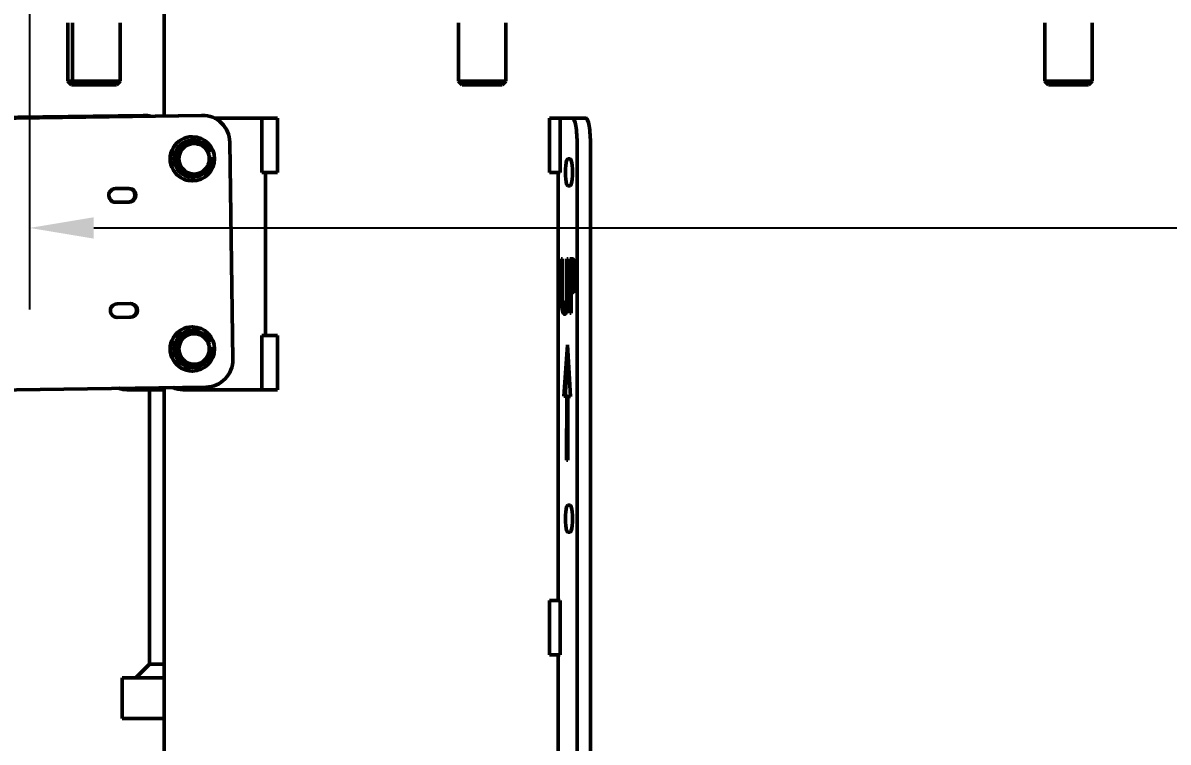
# Model space of a CAD drawing. Header units: inches. Extents: x 15 to 402, y 6 to 258.
# Drawn here: x 66.62 to 87.71, y 103.63 to 116.87 of the extents above; entities that cross this region are included whole.
import ezdxf

# ---------------------------------------------------------------- set-up
doc = ezdxf.new("R2010")
doc.units = ezdxf.units.IN
doc.header["$LTSCALE"] = 12
doc.header["$MEASUREMENT"] = 0
doc.layers.add('Dimension (ANSI)', color=7, linetype='Continuous', lineweight=25)
doc.layers.add('Visible (ANSI)', color=7, linetype='Continuous', lineweight=50)
doc.styles.add('MEMCOR Medium', font='arial.ttf')
doc.dimstyles.new('Default (ANSI)', dxfattribs={"dimscale": 12, "dimtxt": 0.15, "dimasz": 0.098425, "dimexe": 0.125, "dimexo": 0.0625, "dimgap": 0.031496, "dimtad": 0, "dimtih": 1, "dimtoh": 1, "dimdec": 4, "dimrnd": 1e-08, "dimzin": 3, "dimdsep": 46, "dimlunit": 5, "dimtxsty": 'MEMCOR Medium', "dimcen": 0.09, "dimdle": 0.393701, "dimclrd": 256, "dimclre": 256, "dimclrt": 256, "dimadec": 0, "dimazin": 1, "dimtfac": 0.8, "dimtofl": 0, "dimtmove": 0, "dimatfit": 3, "dimfxl": 1, "dimfrac": 1, "dimtolj": 1, "dimtzin": 4, "dimlwd": -1, "dimlwe": -1, "dimarcsym": 0})

# ---------------------------------------------------------------- blocks, each defined once
blk = doc.blocks.new('*D21')
at = {"layer": 'Defpoints', "color": 0, "transparency": 16777216}
for p in [(66.741, 121.495), (99.83, 121.495), (99.83, 113.092)]:
    blk.add_point(p, dxfattribs=at)
at = {"layer": 'Dimension (ANSI)', "transparency": 16777216}
for p, q in [((66.741, 120.745), (66.741, 111.592)), ((99.83, 120.745), (99.83, 111.592)), ((67.923, 113.092), (98.648, 113.092)), ((99.83, 113.092), (101.011, 113.092))]:
    blk.add_line(p, q, dxfattribs=at)
for points in [[(67.923, 113.288), (67.923, 112.895), (66.741, 113.092)], [(98.648, 113.288), (98.648, 112.895), (99.83, 113.092)]]:
    blk.add_solid(points, dxfattribs=at)
at = {"layer": 'Dimension (ANSI)', "transparency": 16777216, "char_height": 1.8, "attachment_point": 5, "style": 'MEMCOR Medium'}
for s, insert in [('\\A1; 33{\\H0.8x;\\S1#16;} in', (107.511, 114.944)), ('\\A1;[840.4 mm]', (107.511, 111.56))]:
    blk.add_mtext(s, dxfattribs=dict(at, insert=insert))
blk = doc.blocks.new('*D23')
at = {"layer": 'Defpoints', "color": 0, "transparency": 16777216}
for p in [(39.876, 122.865), (66.907, 122.865), (66.494, 34.332)]:
    blk.add_point(p, dxfattribs=at)
at = {"layer": 'Dimension (ANSI)', "transparency": 16777216}
for p, q in [((66.157, 122.865), (38.376, 122.865)), ((39.876, 121.684), (39.876, 100.448)), ((39.876, 35.513), (39.876, 93.658)), ((65.744, 34.332), (38.376, 34.332))]:
    blk.add_line(p, q, dxfattribs=at)
for points in [[(39.68, 121.684), (40.073, 121.684), (39.876, 122.865)], [(39.68, 35.513), (40.073, 35.513), (39.876, 34.332)]]:
    blk.add_solid(points, dxfattribs=at)
at = {"layer": 'Dimension (ANSI)', "transparency": 16777216, "char_height": 1.8, "attachment_point": 5, "style": 'MEMCOR Medium'}
for s, insert in [('\\A1; 88{\\H0.8x;\\S9#16;} in', (39.876, 98.917)), ('\\A1;[2248.7 mm]', (39.876, 95.521))]:
    blk.add_mtext(s, dxfattribs=dict(at, insert=insert))

msp = doc.modelspace()

# ---------------------------------------------------------------- linework, layer by layer
at = {"layer": 'Visible (ANSI)'}
for p, q in [((69.22121, 115.15296), (69.22121, 117.11465)), ((67.44713, 116.86502), (67.44713, 115.79039)), ((67.53246, 116.86502), (67.53246, 115.79039)), ((68.40746, 116.86502), (68.40746, 115.79039)), ((74.63716, 116.86502), (74.63716, 115.79039)), ((75.51216, 116.86502), (75.51216, 115.79039)), ((85.43686, 116.86502), (85.43686, 115.79039)), ((86.31186, 116.86502), (86.31186, 115.79039)), ((67.44713, 115.79039), (67.53246, 115.79039)), ((67.51529, 115.72427), (67.44713, 115.79039)), ((67.53246, 115.79039), (68.40746, 115.79039)), ((67.60062, 115.72427), (67.53246, 115.79039)), ((68.3393, 115.72427), (68.40746, 115.79039)), ((74.63716, 115.79039), (75.51216, 115.79039)), ((74.70532, 115.72427), (74.63716, 115.79039)), ((75.444, 115.72427), (75.51216, 115.79039)), ((85.43686, 115.79039), (86.31186, 115.79039)), ((85.50503, 115.72427), (85.43686, 115.79039)), ((86.2437, 115.72427), (86.31186, 115.79039)), ((67.60062, 115.72427), (67.51529, 115.72427)), ((68.3393, 115.72427), (67.60062, 115.72427)), ((75.444, 115.72427), (74.70532, 115.72427)), ((86.2437, 115.72427), (85.50503, 115.72427)), ((68.84827, 115.16277), (64.16954, 115.09567)), ((68.83193, 115.16277), (64.16954, 115.09591)), ((64.56795, 115.08622), (69.90546, 115.16277)), ((64.5843, 115.08622), (69.9218, 115.16277)), ((68.85539, 115.16282), (68.83905, 115.16282)), ((69.91258, 115.16282), (69.92892, 115.16282)), ((71.01984, 115.11465), (70.14224, 115.11465)), ((71.30478, 115.11465), (71.01984, 115.11465)), ((71.01984, 114.11465), (71.01984, 115.11465)), ((71.30478, 114.11465), (71.30478, 115.11465)), ((76.31278, 115.11465), (76.51, 115.11465)), ((76.31278, 115.11465), (76.31278, 114.11465)), ((76.73791, 115.11465), (76.51, 115.11465)), ((76.51, 115.11465), (76.51, 114.11465)), ((76.98412, 115.11465), (76.73791, 115.11465)), ((69.7339, 114.77065), (69.74088, 114.77065)), ((69.43882, 114.44787), (69.55283, 114.56286)), ((69.55283, 114.56286), (69.66683, 114.67786)), ((69.66683, 114.67786), (69.68364, 114.67786)), ((69.74907, 114.70465), (69.74088, 114.70465)), ((70.42697, 114.66997), (70.48389, 110.67038)), ((76.82474, 85.86465), (76.82474, 114.61465)), ((77.07094, 114.61465), (77.07094, 85.86465)), ((69.43882, 114.44787), (69.45564, 114.44787)), ((69.48103, 114.29126), (69.43882, 114.44787)), ((70.06462, 114.48821), (70.02906, 114.47973)), ((70.07807, 114.39676), (70.05299, 114.39078)), ((70.05347, 114.38894), (70.08626, 114.39676)), ((70.08626, 114.39676), (70.07807, 114.39676)), ((76.65109, 114.36465), (76.6945, 114.36465)), ((69.52324, 114.13466), (69.48103, 114.29126)), ((69.52324, 114.13466), (69.54005, 114.13466)), ((69.67945, 114.09305), (69.52324, 114.13466)), ((71.30478, 114.11465), (71.01984, 114.11465)), ((71.08733, 111.11465), (71.08733, 114.11465)), ((76.31278, 114.11465), (76.51, 114.11465)), ((76.47744, 114.11465), (76.47744, 106.23465)), ((69.83567, 114.05144), (69.67945, 114.09305)), ((69.7339, 113.95865), (69.74088, 113.95865)), ((69.74907, 114.02465), (69.74088, 114.02465)), ((69.83567, 114.05144), (69.85248, 114.05144)), ((68.32201, 113.81469), (68.57103, 113.81827)), ((76.6945, 113.86465), (76.65109, 113.86465)), ((68.31794, 113.56485), (68.55825, 113.56829)), ((68.57459, 113.56829), (68.32557, 113.56472)), ((76.53181, 111.90023), (76.53181, 112.52422)), ((76.53181, 112.52422), (76.55489, 112.52422)), ((76.55489, 112.52422), (76.55489, 111.90023)), ((76.6344, 112.52422), (76.65747, 112.52422)), ((76.6344, 111.89699), (76.6344, 112.52422)), ((76.65747, 112.52422), (76.65747, 111.90023)), ((76.69054, 111.52422), (76.69054, 112.52422)), ((76.69054, 112.52422), (76.73417, 112.52422)), ((76.73276, 112.40915), (76.71362, 112.40915)), ((76.71362, 112.40915), (76.71362, 112.01044)), ((76.71516, 112.40915), (76.71516, 112.52422)), ((76.73276, 112.40915), (76.75738, 112.40915)), ((76.71362, 112.01044), (76.72938, 112.01044)), ((76.71516, 111.89699), (76.71516, 112.01044)), ((76.72938, 112.01044), (76.754, 112.01044)), ((76.76639, 112.07041), (76.79101, 112.07041)), ((76.71362, 111.89699), (76.71362, 111.52422)), ((76.73318, 111.89699), (76.71362, 111.89699)), ((68.35218, 111.69491), (68.6012, 111.69848)), ((76.59457, 111.6166), (76.61919, 111.6166)), ((68.34811, 111.44506), (68.58842, 111.44851)), ((68.60476, 111.44851), (68.35574, 111.44494)), ((76.71362, 111.52422), (76.69054, 111.52422)), ((69.55283, 111.06286), (69.66683, 111.17786)), ((69.66683, 111.17786), (69.68364, 111.17786)), ((69.7339, 111.27065), (69.74088, 111.27065)), ((69.74907, 111.20465), (69.74088, 111.20465)), ((69.43882, 110.94787), (69.55283, 111.06286)), ((69.43882, 110.94787), (69.45564, 110.94787)), ((69.48103, 110.79126), (69.43882, 110.94787)), ((70.06462, 110.98821), (70.02906, 110.97973)), ((71.30478, 111.11465), (71.01984, 111.11465)), ((71.01984, 110.11465), (71.01984, 111.11465)), ((71.30478, 110.11465), (71.30478, 111.11465)), ((76.58149, 109.99514), (76.6448, 110.9383)), ((76.6448, 110.9383), (76.70474, 109.9882)), ((69.52324, 110.63466), (69.48103, 110.79126)), ((70.07807, 110.89676), (70.05299, 110.89078)), ((70.05347, 110.88894), (70.08626, 110.89676)), ((70.08626, 110.89676), (70.07807, 110.89676)), ((76.60611, 109.99514), (76.65673, 110.74923)), ((69.52324, 110.63466), (69.54005, 110.63466)), ((69.67945, 110.59305), (69.52324, 110.63466)), ((69.83567, 110.55144), (69.67945, 110.59305)), ((69.74907, 110.52465), (69.74088, 110.52465)), ((69.83567, 110.55144), (69.85248, 110.55144)), ((69.7339, 110.45865), (69.74088, 110.45865)), ((69.99296, 110.16328), (64.65545, 110.08673)), ((68.53584, 110.11465), (68.55763, 110.11465)), ((68.55763, 110.11465), (69.22121, 110.11465)), ((68.94714, 110.11465), (68.94714, 105.06465)), ((69.22121, 69.48565), (69.22121, 110.15222)), ((69.57125, 110.11465), (69.59304, 110.11465)), ((69.59304, 110.11465), (71.01984, 110.11465)), ((71.30478, 110.11465), (71.01984, 110.11465)), ((76.63292, 109.99304), (76.58149, 109.99514)), ((76.58149, 109.99514), (76.60611, 109.99514)), ((76.65754, 109.99304), (76.60611, 109.99514)), ((76.63042, 108.81712), (76.63292, 109.99304)), ((76.63292, 109.99304), (76.65754, 109.99304)), ((76.6526, 109.99171), (76.65045, 108.81782)), ((76.6526, 109.99171), (76.67722, 109.99171)), ((76.70474, 109.9882), (76.6526, 109.99171)), ((76.65754, 109.99171), (76.65754, 109.99304)), ((76.70464, 109.98987), (76.67722, 109.99171)), ((76.65045, 108.81782), (76.63042, 108.81712)), ((76.65109, 107.98965), (76.6945, 107.98965)), ((76.6945, 107.48965), (76.65109, 107.48965)), ((76.31278, 106.23465), (76.51, 106.23465)), ((76.31278, 106.23465), (76.31278, 105.23465)), ((76.51, 106.23465), (76.51, 105.23465)), ((68.94714, 105.06465), (68.69714, 104.81465)), ((68.94714, 105.06465), (69.22121, 105.06465)), ((76.31278, 105.23465), (76.51, 105.23465)), ((76.47744, 105.23465), (76.47744, 97.35465)), ((69.22121, 104.81465), (68.44714, 104.81465)), ((68.44714, 104.81465), (68.44714, 104.06465)), ((68.44714, 104.06465), (69.22121, 104.06465))]:
    msp.add_line(p, q, dxfattribs=at)
for centre, major_axis, ratio, start_param, end_param in [((68.83905, 114.66282), (0, 0.5), 0.9961947, 0, 0.0142862), ((68.85539, 114.66282), (0, 0.5), 0.9961947, 6.05058992, 6.29747151), ((69.91258, 114.66282), (0, 0.5), 0.9961947, 0, 0.0142862), ((69.92892, 114.66282), (0, 0.5), 0.9961947, 4.72667518, 6.29747151), ((76.73791, 114.61465), (0, 0.5), 0.17364818, 4.71238898, 6.28318531), ((76.98412, 114.61465), (0, 0.5), 0.17364818, 4.71238898, 6.28318531), ((69.7339, 114.36465), (0, -0.406), 0.9961947, 3.14159265, 6.28318531), ((69.74907, 114.36465), (0, -0.34), 0.9961947, 1.9427317, 7.59359887), ((69.74088, 114.36465), (0, 0.34), 0.9961947, 0, 3.14159265), ((69.77025, 114.36465), (0, -0.281), 0.9961947, 3.9294202, 4.97661775), ((69.74907, 114.36465), (0, 0.281), 0.9961947, 0.68272564, 0.89292945), ((69.77025, 114.36465), (0, 0.281), 0.9961947, 6.0238153, 7.07101285), ((69.77025, 114.36465), (0, 0.281), 0.9961947, 4.97661775, 6.0238153), ((69.74907, 114.36465), (0, 0.281), 0.9961947, 1.71235347, 1.95769672), ((69.77025, 114.36465), (0, 0.281), 0.9961947, 3.9294202, 4.97661775), ((69.74907, 114.36465), (0, -0.34), 0.9961947, 1.34230636, 1.66537294), ((76.65109, 114.11465), (0, -0.25), 0.17364818, 3.14159265, 6.28318531), ((76.6945, 114.11465), (0, 0.25), 0.17364818, 3.14159265, 6.28318531), ((69.77025, 114.36465), (0, -0.281), 0.9961947, 4.97661775, 6.0238153), ((69.74907, 114.36465), (0, -0.281), 0.9961947, 5.96061285, 6.08701775), ((69.77025, 114.36465), (0, -0.281), 0.9961947, 6.0238153, 7.07101285), ((68.32379, 113.68971), (0, -0.125), 0.9961947, 3.15587885, 6.29747151), ((68.55647, 113.69328), (0, -0.125), 0.9961947, 0.0142862, 3.09463601), ((68.57281, 113.69328), (0, 0.125), 0.9961947, 3.15587885, 6.29747151), ((68.35396, 111.56992), (0, -0.125), 0.9961947, 3.15587885, 6.29747151), ((68.58664, 111.5735), (0, -0.125), 0.9961947, 0.0142862, 3.09463601), ((68.60298, 111.5735), (0, 0.125), 0.9961947, 3.15587885, 6.29747151), ((69.7339, 110.86465), (0, -0.406), 0.9961947, 3.14159265, 6.28318531), ((69.74907, 110.86465), (0, -0.34), 0.9961947, 1.9427317, 7.59359887), ((69.74088, 110.86465), (0, 0.34), 0.9961947, 0, 3.14159265), ((69.77025, 110.86465), (0, 0.281), 0.9961947, 6.0238153, 7.07101285), ((69.77025, 110.86465), (0, -0.281), 0.9961947, 3.9294202, 4.97661775), ((69.74907, 110.86465), (0, 0.281), 0.9961947, 0.68272564, 0.89292945), ((69.77025, 110.86465), (0, 0.281), 0.9961947, 4.97661775, 6.0238153), ((69.77025, 110.86465), (0, 0.281), 0.9961947, 3.9294202, 4.97661775), ((69.74907, 110.86465), (0, 0.281), 0.9961947, 1.71235347, 1.95769672), ((69.77025, 110.86465), (0, -0.281), 0.9961947, 4.97661775, 6.0238153), ((69.74907, 110.86465), (0, -0.34), 0.9961947, 1.34230636, 1.66537294), ((69.74907, 110.86465), (0, -0.281), 0.9961947, 5.96061285, 6.08701775), ((69.77025, 110.86465), (0, -0.281), 0.9961947, 6.0238153, 7.07101285), ((69.98584, 110.66323), (0, -0.5), 0.9961947, 0.0142862, 1.58508253), ((68.53584, 110.61465), (0, -0.5), 0.9961947, 5.96252697, 6.28318531), ((68.55763, 110.61465), (0, -0.5), 0.9961947, 5.96063104, 6.28318531), ((69.57125, 110.61465), (0, -0.5), 0.9961947, 5.8815203, 6.28318531), ((69.59304, 110.61465), (0, -0.5), 0.9961947, 5.8799764, 6.28318531), ((76.65109, 107.73965), (0, -0.25), 0.17364818, 3.14159265, 6.28318531), ((76.6945, 107.73965), (0, 0.25), 0.17364818, 3.14159265, 6.28318531)]:
    msp.add_ellipse(centre, major_axis=major_axis, ratio=ratio, start_param=start_param, end_param=end_param, dxfattribs=at)
for centre in [(69.74088, 114.36465), (69.74088, 110.86465)]:
    msp.add_ellipse(centre, major_axis=(0, 0.406), ratio=0.9961947, dxfattribs=at)
for points in [[(69.45564, 114.44787), (69.51892, 114.50949), (69.57183, 114.56286)], [(69.57183, 114.56286), (69.62474, 114.61623), (69.68364, 114.67786)], [(69.68364, 114.67786), (69.76954, 114.65556), (69.84204, 114.63625)], [(69.84204, 114.63625), (69.91454, 114.61694), (69.99607, 114.59464)], [(69.99607, 114.59464), (70.02087, 114.51072), (70.04046, 114.43804)], [(69.50003, 114.29126), (69.48044, 114.36394), (69.45564, 114.44787)], [(70.04046, 114.43804), (70.06005, 114.36536), (70.08049, 114.28143)], [(69.54005, 114.13466), (69.51962, 114.21858), (69.50003, 114.29126)], [(69.69845, 114.09305), (69.62596, 114.11236), (69.54005, 114.13466)], [(69.96867, 114.16644), (69.91576, 114.11307), (69.85248, 114.05144)], [(70.08049, 114.28143), (70.02158, 114.2198), (69.96867, 114.16644)], [(69.85248, 114.05144), (69.77095, 114.07374), (69.69845, 114.09305)], [(69.57183, 111.06286), (69.62474, 111.11623), (69.68364, 111.17786)], [(69.68364, 111.17786), (69.76954, 111.15556), (69.84204, 111.13625)], [(69.45564, 110.94787), (69.51892, 111.00949), (69.57183, 111.06286)], [(69.50003, 110.79126), (69.48044, 110.86394), (69.45564, 110.94787)], [(69.84204, 111.13625), (69.91454, 111.11694), (69.99607, 111.09464)], [(69.99607, 111.09464), (70.02087, 111.01072), (70.04046, 110.93804)], [(70.04046, 110.93804), (70.06005, 110.86536), (70.08049, 110.78143)], [(69.54005, 110.63466), (69.51962, 110.71858), (69.50003, 110.79126)], [(70.08049, 110.78143), (70.02158, 110.7198), (69.96867, 110.66644)], [(69.69845, 110.59305), (69.62596, 110.61236), (69.54005, 110.63466)], [(69.85248, 110.55144), (69.77095, 110.57374), (69.69845, 110.59305)], [(69.96867, 110.66644), (69.91576, 110.61307), (69.85248, 110.55144)]]:
    msp.add_rational_spline(points, [1, 1.0379548493, 1], degree=2, dxfattribs=at)
for points, degree in [([(76.76372, 112.37106), (76.75823, 112.39213), (76.74359, 112.40915), (76.73276, 112.40915)], 2), ([(76.73417, 112.52422), (76.74964, 112.52422), (76.77132, 112.49505), (76.77962, 112.46182)], 2), ([(76.77962, 112.46182), (76.78933, 112.42373), (76.8003, 112.30623), (76.8003, 112.22276)], 2), ([(76.77624, 112.21871), (76.77624, 112.27057), (76.77005, 112.34675), (76.76372, 112.37106)], 2), ([(76.76639, 112.07041), (76.7716, 112.10039), (76.77624, 112.1709), (76.77624, 112.21871)], 2), ([(76.8003, 112.22276), (76.8003, 112.15793), (76.79228, 112.04124), (76.78511, 112.00072)], 2), ([(76.72938, 112.01044), (76.74345, 112.01044), (76.76076, 112.03637), (76.76639, 112.07041)], 2), ([(76.78511, 112.00072), (76.7761, 111.94967), (76.75176, 111.89699), (76.73318, 111.89699)], 2), ([(76.54842, 111.59553), (76.53927, 111.6474), (76.53181, 111.79326), (76.53181, 111.90023)], 2), ([(76.55489, 111.90023), (76.55489, 111.83054), (76.55798, 111.73654), (76.56235, 111.69845)], 2), ([(76.62694, 111.69845), (76.6313, 111.73654), (76.6344, 111.82973), (76.6344, 111.89699)], 2), ([(76.65747, 111.90023), (76.65747, 111.79569), (76.65016, 111.64659), (76.64087, 111.59553)], 2), ([(76.59457, 111.50315), (76.57923, 111.50315), (76.55644, 111.54934), (76.54842, 111.59553)], 2), ([(76.56235, 111.69845), (76.56699, 111.65793), (76.58303, 111.6166), (76.59457, 111.6166)], 2), ([(76.59457, 111.6166), (76.60541, 111.6166), (76.62229, 111.65793), (76.62694, 111.69845)], 2), ([(76.64087, 111.59553), (76.63257, 111.54853), (76.61061, 111.50315), (76.59457, 111.50315)], 2), ([(76.65156, 111.69845), (76.65238, 111.7056), (76.65312, 111.71294), (76.65378, 111.72047)], 3)]:
    msp.add_open_spline(points, degree=degree, dxfattribs=at)
for points, knots in [([(76.78834, 112.37106), (76.78338, 112.3901), (76.77837, 112.39734), (76.7698, 112.4073), (76.7632, 112.40915), (76.75738, 112.40915)], [-0.38189383, -0.38189383, -0.38189383, -0.38189383, -0.255461127, -0.255461127, 0, 0, 0, 0]), ([(76.7996, 112.27919), (76.79857, 112.30186), (76.79707, 112.31778), (76.79386, 112.3455), (76.79132, 112.35961), (76.78834, 112.37106)], [-0.253749314, -0.253749314, -0.253749314, -0.253749314, -0.157342525, -0.157342525, 0, 0, 0, 0]), ([(76.754, 112.01044), (76.75931, 112.01044), (76.76501, 112.01182), (76.77625, 112.02104), (76.77974, 112.02813), (76.78544, 112.04287), (76.78844, 112.05489), (76.79101, 112.07041)], [-0.372028077, -0.372028077, -0.372028077, -0.372028077, -0.274279003, -0.274279003, -0.163348537, -0.163348537, 0, 0, 0, 0]), ([(76.79101, 112.07041), (76.79268, 112.08), (76.79419, 112.09041), (76.79655, 112.11081), (76.79735, 112.1195), (76.79797, 112.1277)], [-0.377899074, -0.377899074, -0.377899074, -0.377899074, -0.298395577, -0.298395577, -0.234352945, -0.234352945, -0.234352945, -0.234352945]), ([(76.57304, 111.59553), (76.57001, 111.61266), (76.56741, 111.63167), (76.56307, 111.67376), (76.5614, 111.69621), (76.56019, 111.71973)], [-1.83487294, -1.83487294, -1.83487294, -1.83487294, -1.2832116, -1.2832116, -0.72863219, -0.72863219, -0.72863219, -0.72863219]), ([(76.60713, 111.50714), (76.60568, 111.50815), (76.60423, 111.50938), (76.59806, 111.51568), (76.59345, 111.52306), (76.58301, 111.54865), (76.57765, 111.56896), (76.57304, 111.59553)], [-0.561864723, -0.561864723, -0.561864723, -0.561864723, -0.497865325, -0.497865325, -0.286365354, -0.286365354, 0, 0, 0, 0]), ([(76.61919, 111.6166), (76.6238, 111.6166), (76.62841, 111.6194), (76.63562, 111.63045), (76.63985, 111.63833), (76.64699, 111.66614), (76.64954, 111.68081), (76.65156, 111.69845)], [-0.729908788, -0.729908788, -0.729908788, -0.729908788, -0.378375556, -0.378375556, -0.16104957, -0.16104957, 0, 0, 0, 0])]:
    msp.add_open_spline(points, degree=3, knots=knots, dxfattribs=at)

# ---------------------------------------------------------------- dimensions: what is measured, and where the dimension line sits
at = {"layer": 'Dimension (ANSI)'}
for base, p1, p2, angle, text, override, picture, middle in [((39.87645, 122.86465), (66.49433, 34.33165), (66.9068, 122.86465), 90, ' <> in\\X[2248.7 mm]', {"dimgap": 0.031496, "dimdec": 4, "dimpost": '', "dimtol": 0, "dimlim": 0, "dimtp": 0, "dimtm": 0, "dimtdec": 2, "dimatfit": 1}, '*D23', (39.87645, 97.05277)), ((99.82954, 113.09157), (66.74145, 121.49465), (99.82954, 121.49465), 180, ' <> in\\X[840.4 mm]', {"dimgap": 0.031496, "dimtih": 0, "dimtoh": 0, "dimdec": 4, "dimpost": '', "dimtol": 0, "dimlim": 0, "dimtp": 0, "dimtm": 0, "dimtdec": 2, "dimatfit": 2}, '*D21', (107.51056, 113.09157))]:
    dim = msp.add_linear_dim(base=base, p1=p1, p2=p2, angle=angle, text=text, dimstyle='Default (ANSI)', override=override, dxfattribs=at)
    dim.commit()
    dim.dimension.update_dxf_attribs({"geometry": picture, "text_midpoint": middle, "dimtype": 160})

doc.saveas('drawing.dxf')
